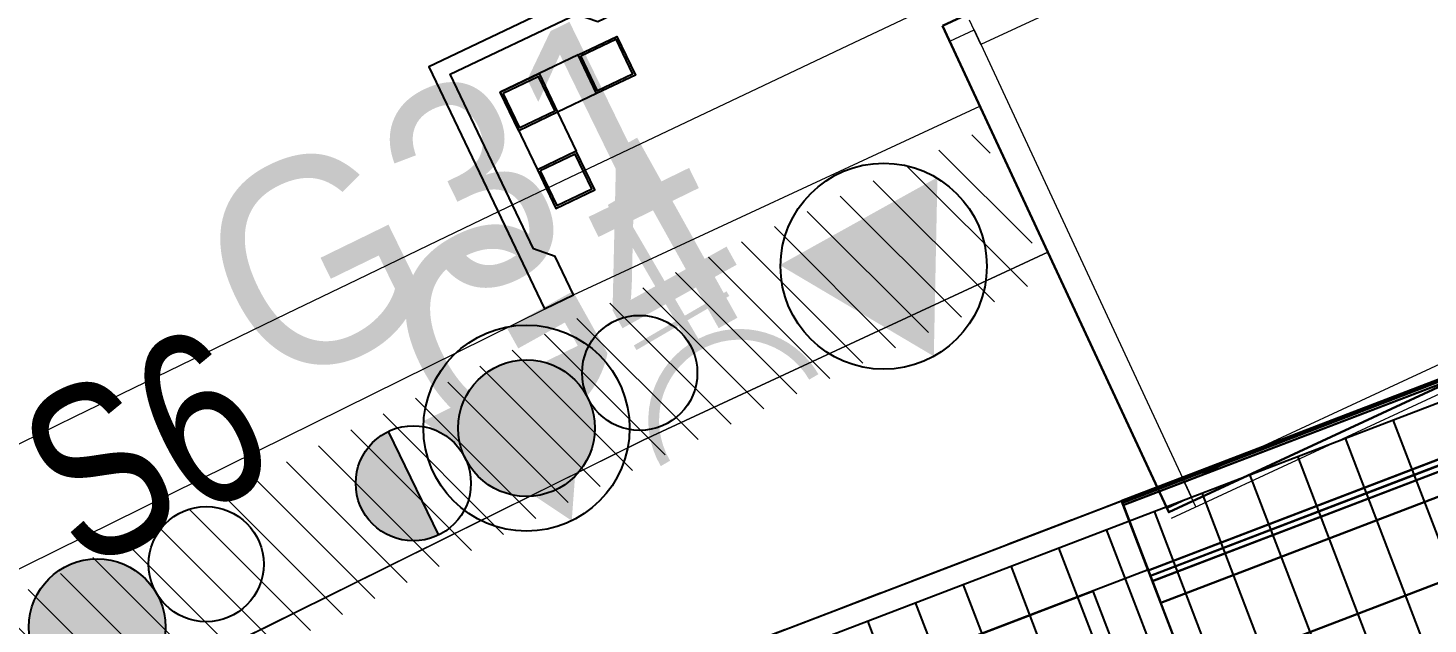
# Model space of a CAD drawing. Header units: millimetres. Extents: x 8159 to 14952, y 6817 to 11888.
# Drawn here: x 9388.5 to 9518.9, y 8674 to 8729.5 of the extents above; entities that cross this region are included whole.
import ezdxf

# ---------------------------------------------------------------- set-up
doc = ezdxf.new("R2010")
doc.units = ezdxf.units.MM
doc.header["$LTSCALE"] = 5
doc.linetypes.add('DASHED', pattern=[19.049999999999997, 12.7, -6.35])
for name, color, linetype in [('200-EquipBorder-2d', 9, 'Continuous'), ('200-EquipInternal-2d', 252, 'Continuous'), ('200-EquipSteel-3d', 9, 'Continuous'), ('MUTFAK ELEKTRİK TESİSAT PLANI', 1, 'Continuous'), ('MUTFAK GAZ TESİSAT PLANI', 92, 'Continuous'), ('MUTFAK SU TESİSAT PLANI', 150, 'Continuous')]:
    doc.layers.add(name, color=color, linetype=linetype)
doc.layers.add('200-InsPoint-3D', color=3, linetype='Continuous', plot=False)
for name, color, linetype, lineweight in [('3-YANGIN-DOLABI', 7, 'Continuous', 0), ('50 ye 50 kolonlar', 6, 'Continuous', 30), ('A-DUVAR', 5, 'Continuous', 18), ('anted', 10, 'Continuous', 0), ('FIBROBETON', 1, 'Continuous', 18), ('kesit', 7, 'Continuous', 0), ('S-Fibrobeton', 26, 'Continuous', 25), ('S-Karkas', 48, 'Continuous', 25), ('S-Ölçü', 140, 'Continuous', 5), ('SİYAH', 253, 'Continuous', 5), ('YAZI', 250, 'Continuous', 30)]:
    doc.layers.add(name, color=color, linetype=linetype, lineweight=lineweight)
doc.styles.add('Arial Tur', font='arial.ttf', dxfattribs={"width": 0.9})
doc.styles.add('BLM_YAZI', font='stylu.ttf', dxfattribs={"width": 0.8})

# ---------------------------------------------------------------- blocks, each defined once
blk = doc.blocks.new('v-g')
at = {"layer": 'MUTFAK GAZ TESİSAT PLANI', "linetype": 'Continuous'}
blk.add_circle((0, 0), 8, dxfattribs=at)
blk.add_solid([(-7, 4), (7, 4), (0, -8)], dxfattribs=at)
blk = doc.blocks.new('asdasd')
at = {"layer": 'S-Fibrobeton'}
blk.add_lwpolyline([(-4008.700841526541, -9129.742132902837), (-4027.393042737137, -9136.928801438657), (-4018.421360440622, -9160.263743052856), (-4015.620545517228, -9159.18929118926), (-4017.047490756939, -9155.4715654589), (-4018.990636689671, -9154.606336016808), (-4025.455302877705, -9137.792030397482), (-4013.280604382312, -9133.12155847094), (-4011.360704740543, -9133.976436979001), (-4007.626330624486, -9132.543101721189)], close=True, dxfattribs=at)
at = {"layer": 'S-Karkas'}
for points in [[(-4013.440248592273, -9136.921131486572), (-4009.706689544771, -9135.485674472653), (-4008.271232530854, -9139.219233520156), (-4012.004791578357, -9140.654690534077)], [(-4013.181797789203, -9137.03603658825), (-4009.821594646449, -9135.744125275723), (-4008.529683333925, -9139.104328418474), (-4011.889886476679, -9140.396239731002)], [(-4020.931772660359, -9139.801428980636), (-4017.198213612856, -9138.365971966718), (-4015.762756598937, -9142.09953101422), (-4019.496315646441, -9143.53498802814)], [(-4020.673321857286, -9139.916334082316), (-4017.313118714535, -9138.624422769788), (-4016.021207402009, -9141.98462591254), (-4019.381410544762, -9143.276537225065)], [(-4018.051475166294, -9147.29295304872), (-4016.616018152375, -9151.026512096225), (-4012.882459104871, -9149.591055082303), (-4014.317916118789, -9145.857496034801)], [(-4017.793024363222, -9147.407858150396), (-4016.501113050696, -9150.768061293153), (-4013.140909907945, -9149.476149980626), (-4014.432821220471, -9146.115946837872)]]:
    blk.add_lwpolyline(points, close=True, dxfattribs=at)
for points in [[(-4013.440248592273, -9136.92113148657), (-4020.93177266036, -9139.801428980632), (-4018.051475166294, -9147.29295304872)], [(-4012.004791578357, -9140.654690534077), (-4015.762756598937, -9142.09953101422), (-4014.317916118789, -9145.857496034801)]]:
    blk.add_lwpolyline(points, dxfattribs=at)
blk = doc.blocks.new('A$C23C11219')
at = {"layer": 'FIBROBETON'}
for p, q in [((5147.85230915189, -222.6604762914576), (5101.366556600313, -241.0744398938224)), ((5145.528015968706, -223.5811808747494), (5146.448714004577, -225.9054689649893)), ((5145.896296769488, -224.5109002468889), (5148.220584859844, -223.5902022110204)), ((5148.220583689674, -223.5902026745825), (5165.897978857314, -268.2165368292335)), ((5163.573699056606, -269.1372315813424), (5145.896296769488, -224.5109002468889)), ((5146.448714004577, -225.9054689649893), (5104.611528378451, -242.4780336092408)), ((5121.184087794843, -284.3152237730718), (5163.021273420907, -267.7426591288204)), ((5163.021273420907, -267.7426591288204), (5163.941971456717, -270.0669472190604)), ((5165.897987146962, -268.2165335455829), (5163.573699056606, -269.1372315813424))]:
    blk.add_line(p, q, dxfattribs=at)
blk.add_lwpolyline([(4170.990747755426, 707.80850754319), (4330.647340640495, -537.5282950992986, 0.0791181024765921), (6057.442217657468, 175.6914482803604), (5734.14981339181, 708.9886360769177, 0.2883040703584448), (5090.272659662144, 1000.52753596257, -0.0322071867154459)], format="xyb", close=True, dxfattribs=at)
blk.add_lwpolyline([(5230.127074738279, -294.657206241347, 0.0197769569985368), (5660.436946877851, -97.53948141619915, 0.0197769569985368)], format="xyb", dxfattribs=at)
at = {"layer": 'S-Ölçü', "rotation": 181.1746263936311}
blk.add_blockref('asdasd', (1375.229017714987, -9486.223880704549), dxfattribs=at)
blk = doc.blocks.new('ELECTROLUX-MC-CRUSCOTTO400')
at = {"layer": '200-EquipBorder-2d'}
for p, q in [((0, 1.818989403545856e-12), (4.547473508864641e-13, -75.00000000000011)), ((400, 1.818989403545856e-12), (400, -75.00000000000011)), ((4.547473508864641e-13, -75.00000000000011), (400, -75.00000000000011))]:
    blk.add_line(p, q, dxfattribs=at)
at = {"layer": '200-EquipSteel-3d'}
for points in [[(0, -55.83416219630817, 654.4063193853654), (0, 0, 660.5434879999993), (400, 0, 660.5434879999993), (400, -55.83416219630817, 654.4063193853654)], [(0, 0, 660.5434879999993), (0, -4.18367562815547e-11, 900), (400, -4.18367562815547e-11, 900), (400, 0, 660.5434879999993)], [(0, -4.18367562815547e-11, 900), (0, -62, 900), (400, -62, 900), (400, -4.18367562815547e-11, 900)], [(0, -4.32163260616835, 810.2592501874678), (0, -59.37208925462801, 692.2032239160926), (400, -59.37208925462801, 692.2032239160926), (400, -4.32163260616835, 810.2592501874678)], [(0, -71.19238300000143, 877.8076169999986), (0, -4.819641000000047, 813.0835569999999), (400, -4.819641000000047, 813.0835569999999), (400, -71.19238300000143, 877.8076169999986)], [(0, -59.70001199999933, 690.7240599999986), (0, -59.70001199999933, 657.8871459999991), (400, -59.70001199999933, 657.8871459999991), (400, -59.70001199999933, 690.7240599999986)], [(0, -74.75020401453799, 884.463828696431), (0, -71.19238300000143, 877.8076169999986), (400, -71.19238300000143, 877.8076169999986), (400, -74.75020401453799, 884.463828696431)]]:
    blk.add_3dface(points, dxfattribs=at)
for points, invisible_edges in [([(0, -4.115606961040839, 811.7516387437452), (0, -4.101367284163189, 810.9892576476772), (400, -4.101367284163189, 810.9892576476772), (400, -4.115606961040839, 811.7516387437452)], 10), ([(0, -4.101367284163189, 810.9892576476772), (0, -4.32163260616835, 810.2592501874678), (400, -4.32163260616835, 810.2592501874678), (400, -4.101367284163189, 810.9892576476772)], 8), ([(0, -4.36297915197315, 812.472911717863), (0, -4.115606961040839, 811.7516387437452), (400, -4.115606961040839, 811.7516387437452), (400, -4.36297915197315, 812.472911717863)], 10), ([(0, -4.819641000000047, 813.0835569999999), (0, -4.36297915197315, 812.472911717863), (400, -4.36297915197315, 812.472911717863), (400, -4.819641000000047, 813.0835569999999)], 2), ([(0, -57.28157134959497, 654.5584481504933), (0, -55.83416219630817, 654.4063193853654), (400, -55.83416219630817, 654.4063193853654), (400, -57.28157134959497, 654.5584481504933)], 8), ([(0, -58.54196905416177, 655.2861390495161), (0, -57.28157134959497, 654.5584481504933), (400, -57.28157134959497, 654.5584481504933), (400, -58.54196905416177, 655.2861390495161)], 10), ([(0, -59.39742108311407, 656.46356770738), (0, -58.54196905416177, 655.2861390495161), (400, -58.54196905416177, 655.2861390495161), (400, -59.39742108311407, 656.46356770738)], 10), ([(0, -59.37208925462801, 692.2032239160926), (0, -59.51426750592418, 691.8490981443324), (400, -59.51426750592418, 691.8490981443324), (400, -59.37208925462801, 692.2032239160926)], 2), ([(0, -59.70001199999933, 657.8871459999991), (0, -59.39742108311407, 656.46356770738), (400, -59.39742108311407, 656.46356770738), (400, -59.70001199999933, 657.8871459999991)], 2), ([(0, -59.51426750592418, 691.8490981443324), (0, -59.61704809653997, 691.4815986646606), (400, -59.61704809653997, 691.4815986646606), (400, -59.51426750592418, 691.8490981443324)], 10), ([(0, -59.61704809653997, 691.4815986646606), (0, -59.67920923819781, 691.1050940699554), (400, -59.67920923819781, 691.1050940699554), (400, -59.61704809653997, 691.4815986646606)], 10), ([(0, -59.67920923819781, 691.1050940699554), (0, -59.70001199999933, 690.7240599999986), (400, -59.70001199999933, 690.7240599999986), (400, -59.67920923819781, 691.1050940699554)], 8), ([(0, -62, 900), (0, -69.22241128422957, 897.8091052602566), (400, -69.22241128422957, 897.8091052602566), (400, -62, 900)], 2), ([(0, -69.22241128422957, 897.8091052602566), (0, -74.0104305547053, 891.974885862192), (400, -74.0104305547053, 891.974885862192), (400, -69.22241128422957, 897.8091052602566)], 10), ([(0, -74.0104305547053, 891.974885862192), (0, -74.75020401453799, 884.463828696431), (400, -74.75020401453799, 884.463828696431), (400, -74.0104305547053, 891.974885862192)], 8)]:
    blk.add_3dface(points, dxfattribs=dict(at, invisible_edges=invisible_edges))
at = {"layer": '200-InsPoint-3D'}
for p in [(4.547473508864641e-13, -75.00000000000011), (400, -75.00000000000011)]:
    blk.add_point(p, dxfattribs=at)
blk = doc.blocks.new('ELECTROLUX-MC7-WORKTOP-400')
at = {"layer": '200-EquipSteel-3d'}
blk.add_3dface([(400, -80.49999999999932, 900), (0, -80.50000000000023, 900), (0, -655.0000000000423, 900), (400, -654.9999999999984, 900)], dxfattribs=at)
blk = doc.blocks.new('ELECTROLUX-MC7-BODY400X250')
at = {"layer": '200-EquipBorder-2d'}
for p, q in [((0, 0), (400, 0)), ((0, -654.9999999999982), (4.547473508864641e-13, 0)), ((400, 0), (400, -654.9999999999982))]:
    blk.add_line(p, q, dxfattribs=at)
at = {"layer": '200-EquipInternal-2d'}
blk.add_line((0, -79.99999999999999), (400, -79.99999999999999), dxfattribs=at)
at = {"layer": '200-EquipSteel-3d'}
for points, invisible_edges in [([(0, -0.3425420181381131, 912.2220874278304), (0, 2.524354896707238e-29, 910.5000119999986), (400, 2.524354896707238e-29, 910.5000119999986), (400, -0.3425420181381131, 912.2220874278304)], 8), ([(0, 2.524354896707238e-29, 902.7000123926991), (0, -0.1323898248962507, 901.8110044044948), (400, -0.1323898248962507, 901.8110044044948), (400, 2.524354896707238e-29, 902.7000123926991)], 2), ([(0, -0.1323898248962507, 901.8110044044948), (0, -0.5428980701189583, 901.0114137283165), (400, -0.5428980701189583, 901.0114137283165), (400, -0.1323898248962507, 901.8110044044948)], 10), ([(0, -1.318019332345335, 913.6819925010453), (0, -0.3425420181381131, 912.2220874278304), (400, -0.3425420181381131, 912.2220874278304), (400, -1.318019332345335, 913.6819925010453)], 10), ([(0, -0.5428980701189583, 901.0114137283165), (0, -1.188157251656579, 900.3857118364634), (400, -1.188157251656579, 900.3857118364634), (400, -0.5428980701189583, 901.0114137283165)], 10), ([(0, -1.188157251656579, 900.3857118364634), (0, -2, 899.9999999999982), (400, -2, 899.9999999999982), (400, -1.188157251656579, 900.3857118364634)], 8), ([(0, -2.77792435448456, 914.6574698916929), (0, -1.318019332345335, 913.6819925010453), (400, -1.318019332345335, 913.6819925010453), (400, -2.77792435448456, 914.6574698916929)], 10), ([(0, -654.9999999999982, 650), (0, -654.9999999999982, 900), (0, -2, 900), (0, -102, 724)], 12), ([(0, -2, 900), (0, -2, 724), (0, -102, 724)], 8), ([(0, -4.499999764380846, 915.0000119999986), (0, -2.77792435448456, 914.6574698916929), (400, -2.77792435448456, 914.6574698916929), (400, -4.499999764380846, 915.0000119999986)], 2), ([(400, -654.9999999999982, 650), (400, -102, 724), (400, -2, 900), (400, -654.9999999999982, 900)], 3), ([(400, -2, 900), (400, -2, 724), (400, -102, 724)], 8), ([(0, -71.604758878008, 914.5813494288107), (0, -69.5, 915.0000119999986), (400, -69.5, 915.0000119999986), (400, -71.604758878008, 914.5813494288107)], 8), ([(0, -73.38908729652601, 913.3890992965246), (0, -71.604758878008, 914.5813494288107), (400, -71.604758878008, 914.5813494288107), (400, -73.38908729652601, 913.3890992965246)], 10), ([(0, -74.58133742881208, 911.6047708780065), (0, -73.38908729652601, 913.3890992965246), (400, -73.38908729652601, 913.3890992965246), (400, -74.58133742881208, 911.6047708780065)], 10), ([(0, -75, 909.5000119999986), (0, -74.58133742881208, 911.6047708780065), (400, -74.58133742881208, 911.6047708780065), (400, -75, 909.5000119999986)], 2), ([(0, -75.45240496167797, 903.5858482888151), (0, -75, 905.7000119999993), (400, -75, 905.7000119999993), (400, -75.45240496167797, 903.5858482888151)], 8), ([(0, -76.6407967872088, 901.7797244514078), (0, -75.45240496167797, 903.5858482888151), (400, -75.45240496167797, 903.5858482888151), (400, -76.6407967872088, 901.7797244514078)], 10), ([(0, -78.40333745722175, 900.5276027186719), (0, -76.6407967872088, 901.7797244514078), (400, -76.6407967872088, 901.7797244514078), (400, -78.40333745722175, 900.5276027186719)], 10), ([(0, -80.5, 900), (0, -78.40333745722175, 900.5276027186719), (400, -78.40333745722175, 900.5276027186719), (400, -80.5, 900)], 2), ([(0, -102, 724), (0, -654.9999999999982, 650), (0, -102, 650)], 1), ([(400, -102, 724), (400, -654.9999999999982, 650), (400, -102, 650)], 1)]:
    blk.add_3dface(points, dxfattribs=dict(at, invisible_edges=invisible_edges))
for points in [[(0, 2.524354896707238e-29, 910.5000119999986), (0, 2.524354896707238e-29, 902.7000123926991), (400, 2.524354896707238e-29, 902.7000123926991), (400, 2.524354896707238e-29, 910.5000119999986)], [(0, -2, 724), (0, -2, 900), (400, -2, 900), (400, -2, 724)], [(0, -2, 724), (0, -102, 724), (400, -102, 724), (400, -2, 724)], [(0, -69.5, 915.0000119999986), (0, -4.499999764380846, 915.0000119999986), (400, -4.499999764380846, 915.0000119999986), (400, -69.5, 915.0000119999986)], [(0, -75, 905.7000119999993), (0, -75, 909.5000119999986), (400, -75, 909.5000119999986), (400, -75, 905.7000119999993)], [(0, -654.9999999999982, 650), (0, -102, 650), (400, -102, 650), (400, -654.9999999999982, 650)], [(0, -102, 650), (400, -102, 650), (400, -102, 724), (0, -102, 724)], [(0, -654.9999999999982, 650), (400, -654.9999999999982, 650), (400, -654.9999999999982, 900), (0, -654.9999999999982, 900)]]:
    blk.add_3dface(points, dxfattribs=at)
at = {"layer": '200-InsPoint-3D'}
for p in [(0, 0), (400, 0)]:
    blk.add_point(p, dxfattribs=at)
blk = doc.blocks.new('E7WTNDN000')
for name, p in [('ELECTROLUX-MC7-BODY400X250', (0, -2.273736754432321e-13)), ('ELECTROLUX-MC7-WORKTOP-400', (0, 0)), ('ELECTROLUX-MC-CRUSCOTTO400', (0, -655.0000000000005))]:
    blk.add_blockref(name, p)
blk = doc.blocks.new('E7BAPP00RH')
at = {"layer": '200-EquipInternal-2d'}
blk.add_lwpolyline([(-2.273736754432321e-13, -102.0000000000006), (1600, -102.0000000000006), (1600, -655), (-2.273736754432321e-13, -655)], close=True, dxfattribs=at)
at = {"layer": '200-EquipSteel-3d'}
for points in [[(0, -101.9999999999982, 650.0000000000001), (1600, -101.9999999999982, 650.0000000000001), (1599.999999999932, -655, 650), (0, -654.999999999998, 650)], [(21, -101.9999999999982, 650.0000000000001), (1579, -101.9999999999982, 650.0000000000001), (1579, -101.9999999999991, 244.9999879999996), (21, -101.9999999999989, 244.9999879999996)], [(21, -101.9999999999989, 199.9999879999996), (1579, -101.9999999999991, 199.9999879999996), (1579, -101.9999999999991, 244.9999879999996), (21, -101.9999999999989, 244.9999879999996)], [(21, -654.9999999999998, 244.9999879999996), (1579, -654.9999999999999, 244.9999879999996), (1579, -101.9999999999991, 244.9999879999996), (21, -101.9999999999989, 244.9999879999996)], [(21, -655, 199.9999879999996), (1579, -655.0000000000001, 199.9999879999996), (1579, -101.9999999999993, 199.9999879999996), (21, -101.9999999999991, 199.9999879999996)], [(1579, -655, 605), (21, -654.9999999999998, 605), (21, -101.9999999999982, 605), (1579, -101.9999999999982, 605)]]:
    blk.add_3dface(points, dxfattribs=at)
at = {"layer": '200-InsPoint-3D'}
blk.add_point((0, 0), dxfattribs=at)

msp = doc.modelspace()

# ---------------------------------------------------------------- hatches: boundary and pattern name
at = {"layer": '200-EquipBorder-2d'}
h = msp.add_hatch(dxfattribs=at)
h.set_pattern_fill('ANSI31', color=256, scale=1.5, angle=65.95437554359086, style=0)
h.set_pattern_definition([(110.9543755435908, (8426.764038194317, -5522.70117591601), (-4.447534433262386, -1.703186341815075), [])])
h.paths.add_polyline_path([(9801.416995254967, 8763.900791606922), (9788.542515820774, 8797.519949527645), (9259.974644067177, 8595.104522867838), (9272.849123501372, 8561.485364947115)])
at = {"layer": 'MUTFAK ELEKTRİK TESİSAT PLANI'}
h = msp.add_hatch(color=256, dxfattribs=at)
h.dxf.hatch_style = 1
edge = h.paths.add_edge_path()
edge.add_arc((9454.802822233474, 8692.977172608851), 8.5, 390.2622940663261, 476.8900073828922)
edge.add_line((9450.958449294301, 8700.558122200062), (9449.9532466757, 8702.280922034799))
edge.add_line((9449.9532466757, 8702.280922034799), (9453.840019928792, 8704.54873897614))
edge.add_line((9453.840019928704, 8704.54873897617), (9453.588040268607, 8704.98060267097))
edge.add_line((9453.588040268607, 8704.98060267097), (9449.701267015602, 8702.712785729585))
edge.add_line((9449.701267015602, 8702.71278572957), (9443.387422203383, 8713.533977992614))
edge.add_line((9443.387422203383, 8713.533977992614), (9442.52369481381, 8713.030018672303))
edge.add_line((9442.52369481381, 8713.030018672303), (9448.837539626, 8702.20882640926))
edge.add_line((9448.837539626, 8702.208826409274), (9444.950766372995, 8699.94100946789))
edge.add_line((9444.950766372995, 8699.94100946789), (9445.202746033208, 8699.509145773103))
edge.add_line((9445.202746033092, 8699.509145773118), (9449.089519286214, 8701.776962714488))
edge.add_line((9449.089519286097, 8701.776962714488), (9450.0947219047, 8700.054162879751))
edge.add_arc((9454.802822233474, 8692.977172608851), 8.499999999999615, 483.6345807497601, 570.2622940663261)
edge.add_line((9447.461139422207, 8688.693518386266), (9448.324866811692, 8689.197477706577))
edge.add_arc((9454.802822233474, 8692.977172608851), 7.5, 30.262294066326092, 210.2622940663261, ccw=False)
edge.add_line((9461.280777655198, 8696.756867511125), (9462.144505044713, 8697.260826831436))
at = {"layer": 'MUTFAK SU TESİSAT PLANI'}
h = msp.add_hatch(color=256, dxfattribs=at)
h.dxf.hatch_style = 1
h.paths.add_polyline_path([(9428.59838693089, 8692.238402495, 1), (9441.324717524205, 8692.238402495, 1)])
h = msp.add_hatch(color=256, dxfattribs=at)
h.dxf.hatch_style = 1
h.paths.add_polyline_path([(9422.071003603609, 8691.915714783812, 0.2866911569503224), (9419.05986136769, 8687.09580508327, 0.5543745592692121), (9426.775049725087, 8682.275895382758)])
h = msp.add_hatch(color=256, dxfattribs=at)
h.dxf.hatch_style = 1
h.paths.add_polyline_path([(9388.617303412006, 8673.688528518382, 1), (9401.343634005409, 8673.688528518382, 1)])
at = {"layer": 'SİYAH', "extrusion": (-1e-16, 0.0106729769486166, 0.9999430421594294)}
h = msp.add_hatch(dxfattribs=at)
h.set_pattern_fill('ANSI31', color=256, scale=0.9999999999999988, angle=-89.9999999999992, style=0)
h.set_pattern_definition([(315.0000000000007, (93577.5510261486, 99433.08740800693), (2.245064030267255, 2.245064030267324), [])])
h.paths.add_polyline_path([(9477.183351035992, 8720.405008681702), (9483.50561640188, 8706.802473600155), (9445.819542546296, 8689.286521016054), (9290.01821067499, 8611.83805073546), (9159.96647829531, 8542.701757149058), (9084.784150316298, 8500.28471245995), (8983.702075065294, 8441.656947897878), (8975.958898867399, 8454.503862794809), (9011.698627217911, 8476.08848706285), (9141.782497323502, 8549.846316804207), (9163.733316794101, 8561.865867214598), (9283.081720041786, 8625.138251788449), (9305.34900453469, 8636.5608657485), (9439.333107838791, 8702.8127525162)])

# ---------------------------------------------------------------- linework, layer by layer
at = {"layer": '200-EquipBorder-2d', "linetype": 'DASHED', "ltscale": 0.1, "elevation": 130.2030785193768}
msp.add_lwpolyline([(9257.391664214127, 8596.257005005978), (10060.51599232029, 8903.814013711723), (10103.4309237676, 8791.750153975978), (9300.30659566144, 8484.193145270236)], close=True, dxfattribs=at)
at = {"layer": '200-EquipBorder-2d', "elevation": 130.2030785193768}
for points in [[(9257.391664214127, 8596.257005005978), (9789.694997958915, 8800.102929380697), (9803.99997510802, 8762.748309468781), (9271.696641363229, 8558.902385094063)], [(9259.974644067177, 8595.104522867838), (9788.542515820774, 8797.519949527645), (9801.416995254967, 8763.900791606922), (9272.84912350137, 8561.485364947115)], [(9322.271643577396, 8621.102837313081), (9490.367433180987, 8685.475234484116), (9522.553631766505, 8601.427339682323), (9354.457842162914, 8537.054942511286)], [(9322.271643577396, 8621.102837313081), (9490.367433180987, 8685.475234484116), (9492.8384924003, 8679.022551830025), (9324.742702796711, 8614.65015465899)], [(9329.458104064326, 8616.45592078755), (9487.678807190638, 8677.046646863118), (9515.736996143312, 8603.778233162211), (9357.516293017, 8543.187507086643)]]:
    msp.add_lwpolyline(points, close=True, dxfattribs=at)
at = {"layer": '50 ye 50 kolonlar', "elevation": 117.4259235397771}
msp.add_lwpolyline([(9473.67928909089, 8729.733810826772), (9519.021161700313, 8750.807831857222), (9540.095174065389, 8705.465950594895), (9494.7533024996, 8684.391945411058)], close=True, dxfattribs=at)
at = {"layer": 'A-DUVAR', "extrusion": (0, 0.0106729769486166, 0.9999430421594294), "elevation": 217.9209546759566}
msp.add_lwpolyline([(9477.183351036312, 8720.405008681722), (9483.505616402113, 8706.802473600155), (9445.8195425465, 8689.28652101616), (9290.018210675194, 8611.838050735503), (9159.966478295513, 8542.701757149007), (9084.784150316502, 8500.284712460016), (8983.702075065497, 8441.656947897907), (8975.958898867602, 8454.503862794789), (9011.698627218202, 8476.08848706291), (9141.782497323706, 8549.846316804213), (9163.733316794276, 8561.865867214596), (9283.08172004199, 8625.138251788432), (9305.34900453498, 8636.560865748537), (9439.333107838995, 8702.812752516167)], close=True, dxfattribs=at)
at = {"layer": 'A-DUVAR', "extrusion": (0, 0.0106729769486166, 0.9999430421594294)}
for points, elevation in [([(9011.698627218202, 8476.08848706291), (9141.782497323706, 8549.846316804213), (9163.733316794276, 8561.865867214596), (9283.08172004199, 8625.138251788432), (9305.349004519498, 8636.560865740592), (9439.33310783981, 8702.812752516575), (9477.183351036312, 8720.405008681722)], 217.9209546759558), ([(8983.702075065497, 8441.656947897907), (9020.4840534507, 8463.82642141186), (9149.084247182303, 8536.743003508096), (9170.848709408694, 8548.66051078999), (9290.018210675194, 8611.838050735503), (9312.096933062601, 8623.16393659475), (9445.8195425465, 8689.28652101616), (9483.505616402113, 8706.802473600155)], 217.9209546759563)]:
    msp.add_lwpolyline(points, dxfattribs=dict(at, elevation=elevation))
at = {"layer": 'anted', "ltscale": 3, "extrusion": (0, 0.0106729769486166, 0.9999430421594294), "elevation": 217.9209546759566}
msp.add_lwpolyline([(11856.75959861381, 9414.67589716946), (11856.75959861369, 7096.247820244042), (8385.900081329082, 7096.247820244027), (8385.900081329082, 9414.67589716943)], close=True, dxfattribs=at)
msp.add_lwpolyline([(11856.75959861381, 9414.67589716946), (11856.75959861369, 7096.247820244042), (8385.900081329082, 7096.247820244027), (8385.900081329082, 9414.67589716943)], close=True, dxfattribs=at)
msp.add_lwpolyline([(11856.75959861381, 9414.67589716946), (11856.75959861369, 7096.247820244042), (8385.900081329082, 7096.247820244027), (8385.900081329082, 9414.67589716943)], close=True, dxfattribs=at)
msp.add_lwpolyline([(11856.75959861381, 9414.67589716946), (11856.75959861369, 7096.247820244042), (8385.900081329082, 7096.247820244027), (8385.900081329082, 9414.67589716943)], close=True, dxfattribs=at)
at = {"layer": 'kesit'}
msp.add_line((9256.901058731548, 8596.069127302122, 130.2030785193768), (10301.86713405707, 8996.239597899634, 121.7375521494928), dxfattribs=at)
at = {"layer": 'MUTFAK SU TESİSAT PLANI'}
msp.add_line((9422.071003603609, 8691.915714783812, 101.8176951908678), (9426.775049725087, 8682.275895382758, 101.8176951908678), dxfattribs=at)
for centre, radius in [((9445.500077790703, 8697.380999906687, 101.8176951908678), 5.363165296671112), ((9434.961552227503, 8692.238402495, 101.8176951908678), 6.363165296671113), ((9424.423026664275, 8687.09580508327, 101.8176951908678), 5.363165296671112), ((9405.133320383791, 8679.555932718606, 160.7210583227963), 5.363165296671112), ((9394.980468708707, 8673.688528518382, 160.7210583227963), 6.363165296671113)]:
    msp.add_circle(centre, radius, dxfattribs=at)
at = {"layer": 'YAZI', "linetype": 'Continuous', "ltscale": 10, "extrusion": (0, 0.0106729769486166, 0.9999430421594294)}
for points, elevation in [([(8159.109881424205, 9661.148357992535), (12372.46505696071, 9661.148357992637), (12372.46505696071, 6815.050661972349), (8159.109881424292, 6815.050661972349)], 240.5073596205836), ([(8159.109881424205, 9661.148357992535), (12372.46505696071, 9661.148357992637), (12372.46505696071, 6815.050661972349), (8159.109881424292, 6815.050661972349)], 240.5073596205836), ([(8159.109881424205, 9661.148357992535), (12372.46505696071, 9661.148357992637), (12372.46505696071, 6815.050661972349), (8159.109881424292, 6815.050661972349)], 240.5073596205836), ([(8159.109881424205, 9661.148357992535), (12372.46505696071, 9661.148357992637), (12372.46505696071, 6815.050661972349), (8159.109881424292, 6815.050661972349)], 240.5073596205836), ([(8199.969989806215, 9620.288249607886), (12331.6049485812, 9620.288249607944), (12331.6049485812, 6855.910770350232), (8199.969989806215, 6855.910770350145)], 240.5073596205904), ([(8254.372904811293, 9565.88533460425), (12277.20203357371, 9565.88533460425), (12277.20203357359, 6910.313685353765), (8254.37290481141, 6910.313685353765)], 240.5073596205908)]:
    msp.add_lwpolyline(points, close=True, dxfattribs=dict(at, elevation=elevation))

# ---------------------------------------------------------------- block references
for name, p, xscale, yscale, zscale, rotation in [('E7BAPP00RH', (9493.04961639612, 8678.471243251832, 130.2030785193768), 0.09999999999995722, 0.09999999999990905, 0.1000000000000227, 20.95437554344856), ('E7WTNDN000', (9490.367433180925, 8685.475234484284, 130.2030785193768), 0.09999999999969181, 0.09999999999854481, 0.09999999999999432, 20.9543755435068)]:
    msp.add_blockref(name, p, dxfattribs=dict(xscale=xscale, yscale=yscale, zscale=zscale, rotation=rotation))
at = {"layer": '3-YANGIN-DOLABI', "extrusion": (0, 0.0106729769486166, 0.9999430421594294), "rotation": 183.318814803488}
msp.add_blockref('A$C23C11219', (14647.13212257051, 8757.753626397733, 217.9209546759612), dxfattribs=at)
at = {"layer": 'MUTFAK GAZ TESİSAT PLANI', "ltscale": 3, "yscale": 1.19999999999709}
for p, xscale, zscale, rotation in [((9468.214906850399, 8707.320777767556, 128.7191049891733), 1.199999999987553, 1.199999999999999, 29.10245157878282), ((9434.961552227503, 8692.238402495, 101.8176951908678), 1.20000000000614, 1.2, 26.01148423815058)]:
    msp.add_blockref('v-g', p, dxfattribs=dict(at, xscale=xscale, zscale=zscale, rotation=rotation))

# ---------------------------------------------------------------- texts
at = {"layer": 'MUTFAK GAZ TESİSAT PLANI', "ltscale": 3, "style": 'Arial Tur', "width": 0.9}
for s, rotation, p in [('G31', 26.01148423844544, (9411.068660529103, 8695.118066111812, 121.9176951908676)), ('G4', 29.10245157847446, (9429.124652013013, 8688.34326689686, 128.7191049891733))]:
    msp.add_text(s, height=19.2, rotation=rotation, dxfattribs=at).set_placement(p)
at = {"layer": 'MUTFAK SU TESİSAT PLANI', "linetype": 'Continuous', "style": 'BLM_YAZI', "width": 0.8}
msp.add_text('S6', height=16, rotation=26.01148423844544, dxfattribs=at).set_placement((9393.50455971668, 8678.754694178948, 121.9176951908676))

doc.saveas('drawing.dxf')
